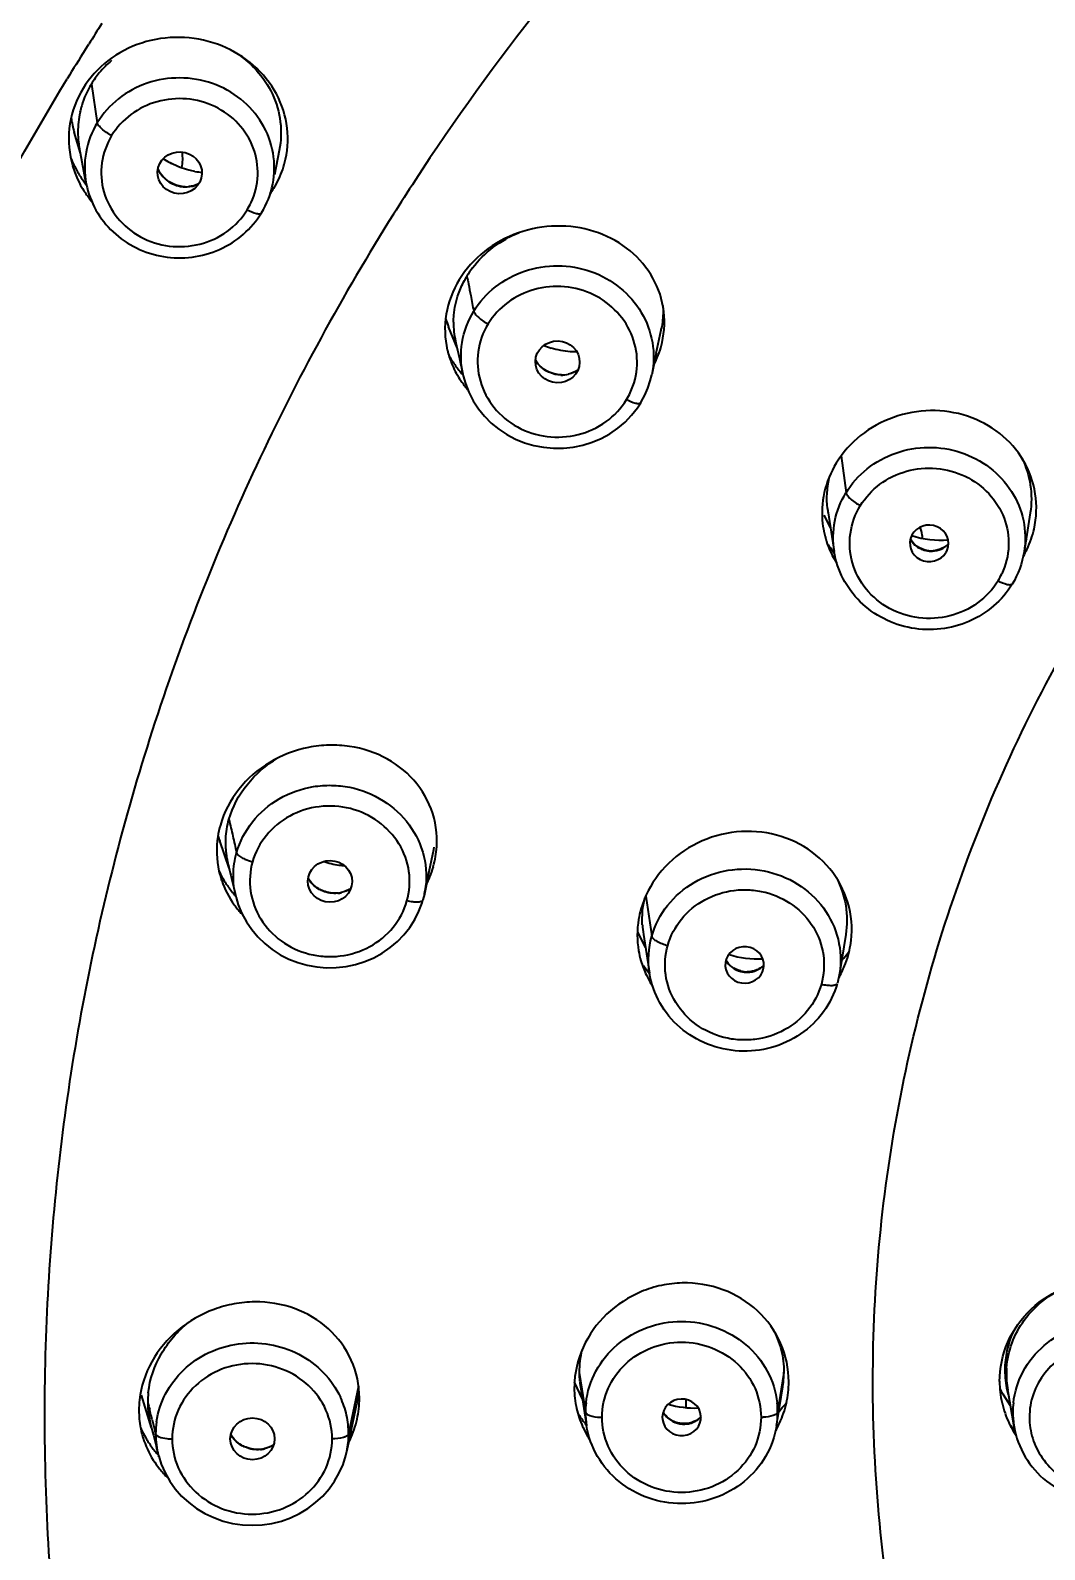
# Model space of a CAD drawing. Header units: millimetres. Extents: x 15137 to 17513, y -10160 to -6800.
# Drawn here: x 16487.95 to 16506.32, y -8266.23 to -8238.73 of the extents above; entities that cross this region are included whole.
import ezdxf

# ---------------------------------------------------------------- set-up
doc = ezdxf.new("R2010")
doc.units = ezdxf.units.MM
doc.styles.add('ARIAL', font='arial.ttf')
doc.dimstyles.get("Standard").update_dxf_attribs({"dimtxt": 15, "dimasz": 15, "dimexe": 0.18, "dimexo": 0.0625, "dimgap": 4, "dimtad": 0, "dimdec": 1, "dimdsep": 46, "dimtxsty": 'ARIAL', "dimcen": 0, "dimclrd": 5, "dimclre": 5, "dimclrt": 5, "dimadec": 0, "dimazin": 0, "dimtfac": 1, "dimtdec": 1, "dimtofl": 0, "dimtmove": 0, "dimatfit": 3, "dimfxl": 1, "dimtolj": 1, "dimtzin": 0, "dimarcsym": 0})

# ---------------------------------------------------------------- blocks, each defined once
blk = doc.blocks.new('*D72')
at = {"color": 5, "lineweight": -2, "transparency": 16777216}
for p, q in [((16473.239, -8277.12), (16473.239, -8173.164)), ((16488.239, -8173.344), (16504.502, -8173.344)), ((16578.175, -8173.344), (16561.912, -8173.344)), ((16593.175, -8277.612), (16593.175, -8173.164))]:
    blk.add_line(p, q, dxfattribs=at)
at = {"color": 5, "transparency": 16777216}
for points in [[(16488.239, -8170.844), (16488.239, -8175.844), (16473.239, -8173.344)], [(16578.175, -8170.844), (16578.175, -8175.844), (16593.175, -8173.344)]]:
    blk.add_solid(points, dxfattribs=at)
at = {"layer": 'Defpoints', "color": 0, "transparency": 16777216}
for p in [(16593.175, -8173.344), (16473.239, -8277.182), (16593.175, -8277.675)]:
    blk.add_point(p, dxfattribs=at)
at = {"color": 5, "transparency": 16777216, "insert": (16533.207, -8173.344), "char_height": 15, "attachment_point": 5, "style": 'ARIAL'}
blk.add_mtext('\\A1;%%C120', dxfattribs=at)

msp = doc.modelspace()

# ---------------------------------------------------------------- linework, layer by layer
at = {"linetype": 'Continuous'}
for p, q in [((16488.944, -8239.084), (16489.009, -8238.981)), ((16488.946, -8239.086), (16489.009, -8238.981)), ((16489.056, -8239.703), (16489.164, -8240.403)), ((16488.857, -8240.951), (16488.746, -8240.575)), ((16488.846, -8240.893), (16488.842, -8240.875)), ((16488.857, -8240.951), (16488.846, -8240.893)), ((16488.963, -8241.507), (16488.857, -8240.951)), ((16492.458, -8240.903), (16492.37, -8241.346)), ((16488.963, -8241.507), (16488.964, -8241.513)), ((16492.339, -8241.515), (16492.339, -8241.515)), ((16495.678, -8244.475), (16495.525, -8244.099)), ((16499.285, -8244.572), (16499.372, -8244.149)), ((16499.372, -8244.149), (16499.376, -8244.133)), ((16495.651, -8244.358), (16495.67, -8244.44)), ((16499.285, -8244.572), (16499.204, -8244.964)), ((16502.634, -8246.432), (16502.72, -8247.1)), ((16502.437, -8247.731), (16502.322, -8247.508)), ((16502.395, -8247.463), (16502.507, -8248.166)), ((16506.057, -8247.467), (16505.945, -8248.169)), ((16502.507, -8248.169), (16502.506, -8248.166)), ((16504.531, -8248.182), (16504.551, -8248.142)), ((16505.98, -8247.951), (16505.997, -8247.932)), ((16491.55, -8253.896), (16491.381, -8253.404)), ((16495.155, -8254.038), (16495.255, -8253.561)), ((16495.255, -8253.561), (16495.265, -8253.517)), ((16491.534, -8253.838), (16491.545, -8253.88)), ((16495.155, -8254.038), (16495.085, -8254.368)), ((16495.145, -8254.082), (16495.168, -8254.062)), ((16495.045, -8254.521), (16495.059, -8254.473)), ((16495.085, -8254.368), (16495.06, -8254.471)), ((16499.096, -8254.4), (16499.203, -8255.128)), ((16499.089, -8255.335), (16498.959, -8255.061)), ((16499.051, -8255.095), (16499.163, -8255.798)), ((16502.715, -8255.099), (16502.602, -8255.805)), ((16502.639, -8255.57), (16502.681, -8255.522)), ((16499.163, -8255.8), (16499.163, -8255.798)), ((16501.208, -8255.773), (16501.223, -8255.733)), ((16502.602, -8255.805), (16502.563, -8255.98)), ((16497.889, -8263.022), (16498.003, -8263.743)), ((16501.596, -8263.022), (16501.482, -8263.743)), ((16493.893, -8263.27), (16493.714, -8264.135)), ((16497.946, -8263.505), (16497.806, -8263.197)), ((16497.91, -8263.283), (16498.023, -8263.988)), ((16501.48, -8263.881), (16501.575, -8263.283)), ((16490.144, -8264.026), (16489.963, -8263.435)), ((16499.824, -8263.661), (16499.824, -8263.514)), ((16505.698, -8263.629), (16505.574, -8263.432)), ((16505.764, -8264.006), (16505.648, -8263.341)), ((16493.766, -8264.051), (16493.862, -8263.59)), ((16499.394, -8263.836), (16499.397, -8263.878)), ((16501.502, -8263.739), (16501.572, -8263.654)), ((16490.169, -8264.118), (16490.18, -8264.159)), ((16493.715, -8264.292), (16493.766, -8264.051)), ((16493.748, -8264.133), (16493.808, -8264.075)), ((16498.023, -8263.988), (16498.022, -8263.985)), ((16501.463, -8263.984), (16501.462, -8263.988)), ((16490.18, -8264.159), (16490.191, -8264.207)), ((16493.681, -8264.454), (16493.715, -8264.292)), ((16490.275, -8264.543), (16490.272, -8264.532))]:
    msp.add_line(p, q, dxfattribs=at)
for points in [[(16495.67, -8244.44), (16495.688, -8244.517), (16495.705, -8244.594), (16495.722, -8244.673)], [(16495.722, -8244.673), (16495.74, -8244.762), (16495.762, -8244.862), (16495.789, -8244.984)], [(16495.789, -8244.984), (16495.828, -8245.123), (16495.89, -8245.283), (16495.969, -8245.436), (16496.063, -8245.581), (16496.172, -8245.716), (16496.295, -8245.839), (16496.431, -8245.95), (16496.578, -8246.047), (16496.734, -8246.129), (16496.898, -8246.195), (16497.069, -8246.245), (16497.244, -8246.278), (16497.422, -8246.294), (16497.602, -8246.293), (16497.78, -8246.274), (16497.955, -8246.238), (16498.124, -8246.185), (16498.287, -8246.116), (16498.441, -8246.032), (16498.586, -8245.933), (16498.719, -8245.821), (16498.838, -8245.697), (16498.943, -8245.563), (16499.002, -8245.473)], [(16499.002, -8245.473), (16499.014, -8245.453), (16499.079, -8245.332), (16499.133, -8245.206), (16499.176, -8245.076), (16499.204, -8244.964)], [(16491.545, -8253.88), (16491.559, -8253.931), (16491.57, -8253.979), (16491.582, -8254.025), (16491.594, -8254.078)], [(16491.594, -8254.078), (16491.623, -8254.206), (16491.64, -8254.279), (16491.658, -8254.357), (16491.675, -8254.424)], [(16491.675, -8254.424), (16491.717, -8254.562), (16491.782, -8254.717), (16491.862, -8254.867), (16491.959, -8255.008), (16492.07, -8255.139), (16492.194, -8255.26), (16492.33, -8255.367), (16492.477, -8255.462), (16492.633, -8255.541), (16492.796, -8255.605), (16492.965, -8255.653), (16493.139, -8255.684), (16493.315, -8255.698), (16493.491, -8255.696), (16493.667, -8255.676), (16493.84, -8255.639), (16494.008, -8255.586), (16494.169, -8255.517), (16494.322, -8255.433), (16494.465, -8255.335), (16494.597, -8255.224), (16494.716, -8255.102), (16494.821, -8254.969), (16494.912, -8254.826), (16494.986, -8254.677), (16495.045, -8254.521)], [(16490.134, -8263.991), (16490.145, -8264.029), (16490.158, -8264.076), (16490.169, -8264.118)], [(16490.191, -8264.207), (16490.221, -8264.33), (16490.238, -8264.401), (16490.258, -8264.479), (16490.272, -8264.532)], [(16490.275, -8264.542), (16490.321, -8264.687), (16490.39, -8264.842), (16490.474, -8264.991), (16490.575, -8265.131), (16490.69, -8265.261), (16490.819, -8265.379), (16490.96, -8265.485), (16491.112, -8265.576), (16491.273, -8265.652), (16491.44, -8265.713), (16491.614, -8265.756), (16491.79, -8265.782), (16491.969, -8265.791), (16492.147, -8265.782), (16492.324, -8265.756), (16492.497, -8265.713), (16492.664, -8265.653), (16492.824, -8265.577), (16492.976, -8265.486), (16493.116, -8265.38), (16493.245, -8265.262), (16493.36, -8265.132), (16493.46, -8264.993), (16493.544, -8264.844), (16493.613, -8264.689), (16493.664, -8264.527), (16493.682, -8264.451)]]:
    msp.add_lwpolyline(points, dxfattribs=at)
for centre, radius, start, end in [((16529.719, -8264.709), 48.158, 147.1828, 147.7079), ((16529.685, -8264.687), 48.118, 147.8535, 148.5901), ((16490.558, -8240.63), 1.767, 130.105, 140.2626), ((16490.521, -8240.598), 1.717, 140.2901, 148.5724), ((16490.486, -8240.576), 1.676, 148.5832, 163.302), ((16490.456, -8240.565), 1.644, 163.3664, 167.6319), ((16490.637, -8240.02), 1.971, 188.5897, 196.3375), ((16490.452, -8240.563), 1.639, 167.6737, 180.3085), ((16490.451, -8240.563), 1.638, 180.2984, 186.6447), ((16490.448, -8240.563), 1.636, 186.6591, 190.979), ((16490.528, -8240.302), 1.987, 201.5165, 206.0602), ((16490.408, -8240.691), 1.761, 193.4614, 196.3536), ((16490.436, -8240.68), 1.792, 196.4295, 212.6053), ((16490.556, -8240.288), 2.018, 206.0646, 211.9459), ((16491.15, -8239.892), 1.407, 235.8006, 236.8217), ((16491.157, -8239.881), 1.419, 236.8294, 242.7913), ((16491.191, -8239.786), 1.521, 260.1855, 264.9737), ((16490.85, -8240.671), 1.767, 334.7702, 340.9611), ((16490.895, -8240.686), 1.72, 340.9565, 347.2718), ((16490.576, -8240.276), 2.041, 211.9469, 218.0064), ((16490.762, -8241.012), 0.55, 224.9255, 232.7665), ((16490.771, -8241.01), 0.551, 268.4944, 275.115), ((16490.958, -8239.824), 2.245, 307.4904, 309.1072), ((16490.835, -8240.664), 1.784, 328.593, 334.7749), ((16530.23, -8264.505), 42.173, 146.8592, 147.8463), ((16490.479, -8240.652), 1.842, 212.6218, 218.8807), ((16490.491, -8240.642), 1.859, 218.8735, 219.7986), ((16490.651, -8241.246), 1.43, 329.2293, 335.104), ((16490.812, -8240.65), 1.81, 325.0279, 328.5812), ((16497.38, -8244.112), 1.787, 142.7346, 148.5568), ((16497.212, -8243.412), 1.822, 197.0353, 202.1825), ((16497.1, -8244.023), 1.487, 179.6279, 193.014), ((16497.105, -8244.141), 1.647, 193.1997, 202.1735), ((16497.826, -8243.058), 1.491, 247.3136, 252.7333), ((16497.123, -8243.745), 1.813, 208.4939, 214.8254), ((16497.123, -8244.132), 1.668, 202.2153, 212.9701), ((16497.15, -8243.726), 1.846, 214.8285, 221.1341), ((16497.554, -8244.434), 0.53, 210.2673, 225.5006), ((16497.632, -8243.969), 1.807, 333.0307, 334.663), ((16497.658, -8242.864), 2.443, 310.876, 311.9521), ((16497.168, -8244.103), 1.721, 212.9699, 219.4439), ((16497.164, -8243.714), 1.865, 221.1287, 222.2864), ((16497.571, -8244.417), 0.553, 268.7621, 283.1579), ((16497.575, -8244.411), 0.556, 269.1197, 282.3927), ((16497.187, -8244.088), 1.746, 219.4334, 220.8728), ((16497.611, -8244.721), 1.33, 328.5953, 334.6361), ((16504.059, -8247.198), 1.684, 186.3597, 189.1255), ((16503.94, -8247.468), 1.655, 186.6149, 193.1561), ((16503.961, -8247.462), 1.677, 193.1814, 206.1134), ((16503.007, -8248.038), 1.105, 12.6111, 16.5433), ((16503.012, -8248.037), 1.1, 5.7234, 12.6125), ((16504.418, -8247.371), 1.75, 340.9487, 347.2393), ((16504.136, -8246.826), 2.124, 214.0956, 217.7799), ((16504.146, -8246.818), 2.138, 217.7783, 219.9933), ((16504.264, -8247.714), 0.445, 241.8091, 257.1821), ((16504.264, -8247.71), 0.449, 257.2869, 272.578), ((16504.266, -8247.69), 0.462, 259.8058, 274.0661), ((16504.287, -8247.744), 0.403, 303.9877, 316.1089), ((16504.369, -8247.353), 1.802, 330.103, 334.7768), ((16504.379, -8247.358), 1.791, 334.7722, 340.9529), ((16503.964, -8247.461), 1.68, 206.1266, 207.3857), ((16503.986, -8247.449), 1.705, 207.396, 212.5427), ((16504.258, -8247.967), 1.416, 329.0604, 334.996), ((16493.123, -8252.807), 1.842, 195.5839, 198.9323), ((16493.046, -8253.453), 1.561, 176.7195, 186.3065), ((16493.012, -8253.456), 1.526, 186.342, 189.5956), ((16492.992, -8253.459), 1.506, 189.5934, 194.5614), ((16493.532, -8253.385), 1.784, 337.9694, 344.1483), ((16493.578, -8253.399), 1.735, 344.1796, 350.4604), ((16492.978, -8253.586), 1.652, 192.7785, 196.2848), ((16493.015, -8253.175), 1.82, 205.2482, 212.3945), ((16492.977, -8253.586), 1.651, 196.2853, 198.9287), ((16493.027, -8253.167), 1.834, 212.3954, 218.633), ((16493.466, -8253.359), 1.855, 333.4165, 337.9834), ((16493.04, -8253.156), 1.852, 218.6387, 222.0885), ((16493.462, -8253.807), 0.546, 275.7617, 283.0258), ((16493.467, -8253.798), 0.551, 275.5707, 282.4509), ((16493.557, -8254.046), 1.562, 348.1268, 350.4731), ((16493.039, -8253.549), 1.723, 215.8775, 222.3211), ((16493.049, -8253.54), 1.736, 222.3187, 223.5312), ((16500.683, -8254.831), 1.653, 183.1605, 189.1517), ((16501.079, -8255.005), 1.745, 344.1851, 350.5098), ((16500.619, -8255.108), 1.678, 189.6584, 196.1767), ((16500.621, -8255.107), 1.68, 196.1898, 205.5558), ((16501.056, -8254.998), 1.769, 337.8901, 344.1564), ((16500.796, -8254.449), 2.122, 214.6998, 219.6636), ((16500.64, -8255.098), 1.701, 205.5643, 209.1729), ((16500.928, -8255.311), 0.461, 254.8527, 269.9884), ((16500.926, -8255.33), 0.45, 256.1066, 271.3429), ((16501.005, -8254.977), 1.824, 330.0374, 337.8879), ((16500.658, -8255.088), 1.721, 209.1743, 213.315), ((16507.277, -8262.986), 1.681, 155.4068, 179.927), ((16499.563, -8263.027), 1.674, 165.9415, 179.8116), ((16499.576, -8263.017), 1.687, 180.1537, 185.6794), ((16499.935, -8263.018), 1.662, 353.5893, 359.867), ((16507.272, -8262.982), 1.675, 180.0536, 192.7858), ((16507.26, -8263.061), 1.636, 175.924, 179.9959), ((16492.216, -8263.243), 1.683, 350.6113, 358.3557), ((16499.502, -8263.302), 1.702, 179.1415, 179.9996), ((16499.574, -8263.018), 1.685, 185.6814, 186.3648), ((16499.573, -8263.018), 1.684, 186.3648, 189.041), ((16499.919, -8263.016), 1.678, 350.8906, 353.5953), ((16499.928, -8263.193), 1.755, 347.3617, 359.9385), ((16507.262, -8263.183), 1.761, 180.0519, 192.9353), ((16507.25, -8263.06), 1.626, 180.0065, 184.1316), ((16507.276, -8263.058), 1.652, 184.1344, 189.8383), ((16491.644, -8263.712), 1.728, 173.6291, 179.9743), ((16491.704, -8263.57), 1.627, 173.6724, 179.9672), ((16491.694, -8263.568), 1.617, 180.0555, 183.2181), ((16492.14, -8264.141), 1.575, 12.621, 25.1888), ((16492.183, -8263.238), 1.716, 348.1627, 350.6241), ((16499.51, -8263.302), 1.71, 180.0086, 186.3598), ((16499.518, -8263.302), 1.717, 186.3568, 192.6879), ((16507.299, -8262.344), 2.039, 208.5042, 209.9427), ((16507.305, -8262.341), 2.046, 209.9432, 212.207), ((16507.283, -8262.98), 1.686, 192.7714, 196.5449), ((16491.619, -8263.71), 1.702, 180.0174, 190.7201), ((16491.679, -8263.569), 1.602, 183.2176, 186.3926), ((16491.648, -8263.572), 1.57, 186.3856, 195.4502), ((16484.432, -8265.174), 5.869, 13.9697, 14.6032), ((16480.481, -8266.149), 9.938, 13.175, 13.9236), ((16492.153, -8264.137), 1.561, 0.0594, 12.5952), ((16499.5, -8263.305), 1.699, 192.6992, 204.294), ((16499.643, -8262.637), 2.105, 212.3661, 217.7298), ((16499.554, -8263.745), 1.551, 173.6578, 179.9393), ((16499.561, -8263.741), 1.558, 180.0737, 188.9899), ((16498.303, -8262.927), 0.908, 267.5226, 270.0004), ((16501.182, -8262.927), 0.909, 269.9944, 272.486), ((16499.924, -8263.741), 1.558, 351.0223, 359.9264), ((16499.931, -8263.745), 1.551, 0.0606, 6.3092), ((16499.889, -8263.182), 1.797, 334.9298, 341.1245), ((16499.907, -8263.189), 1.777, 341.1447, 347.3845), ((16507.272, -8263.181), 1.771, 192.9191, 199.1954), ((16507.284, -8263.177), 1.784, 199.2162, 205.5446), ((16507.27, -8263.744), 1.529, 173.5857, 179.9849), ((16507.28, -8263.743), 1.539, 180.0331, 189.848), ((16491.611, -8263.711), 1.694, 190.7255, 192.8052), ((16491.639, -8263.284), 1.847, 203.9394, 210.03), ((16491.598, -8263.714), 1.681, 192.8022, 197.0413), ((16494.249, -8263.041), 4.175, 194.3225, 195.2236), ((16491.771, -8264.138), 1.551, 171.846, 179.9942), ((16492.06, -8263.467), 1.851, 335.2837, 347.4117), ((16499.505, -8263.302), 1.705, 204.3171, 205.5991), ((16499.518, -8263.296), 1.719, 205.6077, 212.0414), ((16499.655, -8262.628), 2.12, 217.7297, 219.4715), ((16499.854, -8263.166), 1.835, 330.2719, 334.9343), ((16507.316, -8263.161), 1.82, 205.5471, 212.2133), ((16507.344, -8262.63), 2.127, 218.282, 222.4841), ((16491.599, -8263.712), 1.682, 197.1132, 212.2681), ((16491.639, -8263.284), 1.846, 210.0314, 216.168), ((16491.653, -8263.273), 1.864, 216.1855, 222.0695), ((16491.775, -8264.135), 1.555, 180.0752, 194.7837), ((16490.52, -8263.356), 0.871, 263.4482, 269.947), ((16492.156, -8264.134), 1.558, 348.2483, 359.95), ((16492.001, -8263.441), 1.915, 333.61, 335.3138), ((16499.526, -8263.291), 1.729, 212.0379, 213.4849), ((16507.329, -8263.153), 1.835, 212.207, 213.4752), ((16491.617, -8263.7), 1.704, 212.274, 218.7237), ((16492.06, -8263.869), 0.553, 275.8352, 283.0011), ((16492.067, -8263.864), 0.553, 276.3176, 283.3415), ((16491.645, -8263.677), 1.74, 218.7493, 226.1701)]:
    msp.add_arc(centre, radius, start, end, dxfattribs=at)
for centre, major_axis, ratio in [((16490.657, -8241.31), (0.402, -0.021), 0.941814), ((16497.496, -8244.732), (0.401, -0.01), 0.943824), ((16493.377, -8254.136), (0.401, -0.006), 0.942686), ((16491.972, -8264.226), (0.401, 0), 0.942276)]:
    msp.add_ellipse(centre, major_axis=major_axis, ratio=ratio, dxfattribs=at)
for centre, major_axis, ratio, start_param, end_param in [((16504.227, -8248.016), (0.35, -0.003), 0.945059, -0.383883, 5.766947), ((16504.43, -8246.466), (1.58, -0.012), 0.945048, 4.385281, 4.80855), ((16500.884, -8255.647), (0.35, -0.001), 0.944731, -0.257576, 5.896357), ((16501.11, -8254.044), (1.581, -0.007), 0.944713, 4.387647, 4.781409), ((16500.97, -8254.204), (2.207, -0.01), 0.944713, -0.679775, -0.606561), ((16499.744, -8263.836), (0.35, 0), 0.944612, -3.013519, 3.141593), ((16499.833, -8262.371), (2.207, 0), 0.944591, -0.663069, -0.606633), ((16499.978, -8262.175), (1.581, 0), 0.944591, 4.406142, 4.753887)]:
    msp.add_ellipse(centre, major_axis=major_axis, ratio=ratio, start_param=start_param, end_param=end_param, dxfattribs=at)
for points, knots in [([(16470.777, -8261.974), (16470.564, -8257.996), (16470.997, -8249.952), (16474.202, -8238.288), (16478.885, -8229.292), (16483.703, -8222.757), (16489.224, -8216.684), (16497.308, -8210.143), (16506.567, -8205.306), (16514.472, -8202.545), (16522.655, -8200.546), (16528.993, -8199.939), (16533.207, -8199.939)], [0, 0, 0, 0, 0.121522, 0.243492, 0.366411, 0.428424, 0.490784, 0.616404, 0.743348, 0.807307, 0.871469, 1, 1, 1, 1]), ([(16470.991, -8261.672), (16471.131, -8257.909), (16471.921, -8252.257), (16474.088, -8245.011), (16476.987, -8237.969), (16481.943, -8229.707), (16488.441, -8222.535), (16494.421, -8217.583), (16500.907, -8213.172), (16509.804, -8208.805), (16521.3, -8205.597), (16533.231, -8204.516), (16545.161, -8205.605), (16556.655, -8208.822), (16565.548, -8213.196), (16572.03, -8217.612), (16578.007, -8222.568), (16584.499, -8229.745), (16589.448, -8238.01), (16592.341, -8245.055), (16594.502, -8252.302), (16595.287, -8257.955), (16595.424, -8261.718)], [0, 0, 0, 0, 0.060743, 0.091251, 0.121862, 0.183409, 0.24559, 0.276968, 0.308508, 0.371957, 0.43586, 0.500007, 0.564153, 0.628055, 0.691501, 0.72304, 0.754416, 0.816594, 0.87814, 0.90875, 0.939257, 1, 1, 1, 1]), ([(16564.381, -8314.305), (16567.838, -8312.393), (16574.372, -8307.927), (16582.642, -8299.515), (16589.031, -8289.732), (16593.285, -8278.952), (16595.236, -8267.588), (16594.805, -8256.082), (16592.012, -8244.879), (16586.965, -8234.412), (16579.866, -8225.082), (16570.989, -8217.243), (16560.678, -8211.19), (16549.326, -8207.149), (16537.365, -8205.269), (16525.245, -8205.622), (16513.431, -8208.191), (16506.013, -8211.338), (16502.506, -8213.238)], [0, 0, 0, 0, 0.063059, 0.125441, 0.187164, 0.248341, 0.309174, 0.36992, 0.430848, 0.492201, 0.554154, 0.616784, 0.680067, 0.743881, 0.808029, 0.872266, 0.936332, 1, 1, 1, 1]), ([(16473.56, -8257.835), (16473.951, -8254.395), (16475.41, -8247.553), (16479.526, -8237.874), (16485.436, -8229.067), (16492.936, -8221.431), (16501.775, -8215.216), (16511.656, -8210.626), (16522.248, -8207.81), (16529.555, -8207.178), (16533.207, -8207.178)], [0, 0, 0, 0, 0.121505, 0.243723, 0.366989, 0.491492, 0.617254, 0.744133, 0.87184, 1, 1, 1, 1]), ([(16473.899, -8257.418), (16474.31, -8254.013), (16475.796, -8247.245), (16479.926, -8237.68), (16485.819, -8228.982), (16493.277, -8221.444), (16502.051, -8215.31), (16511.851, -8210.781), (16522.348, -8208.004), (16529.588, -8207.381), (16533.207, -8207.381)], [0, 0, 0, 0, 0.121478, 0.243672, 0.366932, 0.491438, 0.617211, 0.744105, 0.871826, 1, 1, 1, 1]), ([(16533.207, -8207.81), (16529.615, -8207.81), (16522.43, -8208.429), (16512.01, -8211.184), (16502.282, -8215.677), (16493.571, -8221.764), (16486.164, -8229.244), (16481.271, -8236.458), (16478.243, -8242.652), (16475.831, -8249.055), (16474.719, -8254.092), (16474.309, -8257.473)], [0, 0, 0, 0, 0.128122, 0.255798, 0.382654, 0.508402, 0.632897, 0.75616, 0.817448, 0.87851, 1, 1, 1, 1]), ([(16531.116, -8208.23), (16527.636, -8208.347), (16520.697, -8209.163), (16510.68, -8212.105), (16501.362, -8216.673), (16493.039, -8222.725), (16485.971, -8230.076), (16480.383, -8238.496), (16476.455, -8247.72), (16475.022, -8254.233), (16474.618, -8257.51)], [0, 0, 0, 0, 0.128179, 0.255844, 0.38266, 0.508371, 0.632857, 0.756146, 0.878422, 1, 1, 1, 1]), ([(16502.093, -8213.463), (16497.504, -8215.994), (16488.982, -8222.199), (16479.11, -8234.384), (16472.88, -8248.597), (16470.746, -8263.867), (16472.861, -8279.139), (16479.075, -8293.36), (16488.931, -8305.555), (16497.446, -8311.769), (16502.033, -8314.305)], [0, 0, 0, 0, 0.127405, 0.252982, 0.376963, 0.500012, 0.623059, 0.747033, 0.872602, 1, 1, 1, 1]), ([(16474.304, -8257.472), (16474.625, -8254.493), (16475.78, -8248.563), (16478.987, -8240.068), (16483.587, -8232.169), (16487.489, -8227.454), (16489.621, -8225.262)], [0, 0, 0, 0, 0.24773, 0.496626, 0.747256, 1, 1, 1, 1]), ([(16501.646, -8233.472), (16501.005, -8234.069), (16498.526, -8236.517), (16496.342, -8239.266), (16494.917, -8241.449)], [0, 0, 0, 0, 0.25148, 1, 1, 1, 1]), ([(16492.572, -8241.065), (16492.619, -8240.855), (16492.632, -8240.411), (16492.398, -8239.787), (16491.95, -8239.28), (16491.346, -8238.946), (16490.656, -8238.82), (16489.958, -8238.922), (16489.336, -8239.244), (16489.023, -8239.59), (16488.906, -8239.782)], [0, 0, 0, 0, 0.120085, 0.240189, 0.36282, 0.488914, 0.617589, 0.746856, 0.874677, 1, 1, 1, 1]), ([(16491.626, -8239.11), (16491.779, -8239.201), (16492.059, -8239.427), (16492.357, -8239.873), (16492.505, -8240.382), (16492.492, -8240.734), (16492.459, -8240.903)], [0, 0, 0, 0, 0.254929, 0.506028, 0.753796, 1, 1, 1, 1]), ([(16484.094, -8249.333), (16484.376, -8248.486), (16485.605, -8245.124), (16487.218, -8241.903), (16488.618, -8239.61)], [0, 0, 0, 0, 0.249351, 1, 1, 1, 1]), ([(16492.339, -8241.515), (16492.376, -8241.33), (16492.38, -8240.941), (16492.173, -8240.395), (16491.782, -8239.95), (16491.256, -8239.661), (16490.658, -8239.559), (16490.06, -8239.656), (16489.531, -8239.94), (16489.265, -8240.238), (16489.164, -8240.403)], [0, 0, 0, 0, 0.121152, 0.24312, 0.367166, 0.493564, 0.621492, 0.749446, 0.875885, 1, 1, 1, 1]), ([(16488.906, -8239.782), (16488.787, -8239.977), (16488.623, -8240.414), (16488.642, -8240.881), (16488.695, -8241.101)], [0, 0, 0, 0, 0.502193, 1, 1, 1, 1]), ([(16491.948, -8241.848), (16492.019, -8241.694), (16492.104, -8241.356), (16492.017, -8240.842), (16491.737, -8240.395), (16491.304, -8240.081), (16490.781, -8239.94), (16490.241, -8239.991), (16489.756, -8240.224), (16489.515, -8240.489), (16489.423, -8240.636)], [0, 0, 0, 0, 0.121791, 0.243369, 0.366599, 0.492404, 0.620268, 0.748579, 0.875537, 1, 1, 1, 1]), ([(16489.164, -8240.403), (16489.064, -8240.566), (16488.924, -8240.93), (16488.927, -8241.321), (16488.963, -8241.507)], [0, 0, 0, 0, 0.501734, 1, 1, 1, 1]), ([(16489.423, -8240.636), (16489.36, -8240.601), (16489.275, -8240.545), (16489.193, -8240.461), (16489.166, -8240.421), (16489.164, -8240.403)], [0, 0, 0, 0, 0.610732, 0.846465, 1, 1, 1, 1]), ([(16489.423, -8240.636), (16489.333, -8240.786), (16489.208, -8241.125), (16489.248, -8241.665), (16489.502, -8242.148), (16489.929, -8242.499), (16490.463, -8242.669), (16491.025, -8242.634), (16491.533, -8242.402), (16491.785, -8242.129), (16491.88, -8241.977)], [0, 0, 0, 0, 0.122229, 0.243744, 0.366605, 0.492075, 0.619832, 0.748261, 0.875412, 1, 1, 1, 1]), ([(16490.932, -8241.285), (16490.895, -8241.278), (16490.749, -8241.247), (16490.607, -8241.194), (16490.508, -8241.143)], [0, 0, 0, 0, 0.251949, 1, 1, 1, 1]), ([(16488.964, -8241.513), (16488.997, -8241.677), (16489.116, -8241.998), (16489.434, -8242.4), (16489.861, -8242.693), (16490.359, -8242.85), (16490.882, -8242.859), (16491.386, -8242.719), (16491.824, -8242.443), (16492.048, -8242.179), (16492.136, -8242.036)], [0, 0, 0, 0, 0.122587, 0.246319, 0.371447, 0.497714, 0.624452, 0.750814, 0.876107, 1, 1, 1, 1]), ([(16490.756, -8241.561), (16490.682, -8241.559), (16490.533, -8241.525), (16490.408, -8241.436), (16490.358, -8241.382)], [0, 0, 0, 0, 0.501168, 1, 1, 1, 1]), ([(16490.706, -8241.56), (16490.731, -8241.563), (16490.831, -8241.567), (16490.931, -8241.544), (16490.998, -8241.512)], [0, 0, 0, 0, 0.253127, 1, 1, 1, 1]), ([(16494.525, -8242.061), (16493.606, -8243.523), (16491.95, -8246.556), (16490.685, -8249.772), (16490.158, -8251.407)], [0, 0, 0, 0, 0.501292, 1, 1, 1, 1]), ([(16491.88, -8241.977), (16491.933, -8242.006), (16492.007, -8242.039), (16492.096, -8242.056), (16492.13, -8242.045), (16492.136, -8242.036)], [0, 0, 0, 0, 0.661309, 0.874409, 1, 1, 1, 1]), ([(16499.39, -8244.384), (16499.438, -8244.175), (16499.453, -8243.736), (16499.217, -8243.123), (16498.766, -8242.638), (16498.16, -8242.333), (16497.472, -8242.236), (16496.775, -8242.361), (16496.153, -8242.698), (16495.835, -8243.05), (16495.716, -8243.245)], [0, 0, 0, 0, 0.120013, 0.238494, 0.358627, 0.482563, 0.610643, 0.741401, 0.872109, 1, 1, 1, 1]), ([(16495.958, -8243.03), (16496.064, -8242.89), (16496.322, -8242.637), (16496.634, -8242.46), (16496.8, -8242.391)], [0, 0, 0, 0, 0.494761, 1, 1, 1, 1]), ([(16495.703, -8243.502), (16495.732, -8243.418), (16495.781, -8243.309), (16495.84, -8243.205), (16495.855, -8243.179)], [0, 0, 0, 0, 0.747478, 1, 1, 1, 1]), ([(16495.98, -8243.815), (16496.082, -8243.647), (16496.354, -8243.344), (16496.892, -8243.056), (16497.502, -8242.958), (16498.111, -8243.063), (16498.646, -8243.36), (16499.042, -8243.816), (16499.25, -8244.375), (16499.244, -8244.771), (16499.205, -8244.96)], [0, 0, 0, 0, 0.123913, 0.250264, 0.378205, 0.506101, 0.632398, 0.756624, 0.878764, 1, 1, 1, 1]), ([(16495.716, -8243.245), (16495.6, -8243.435), (16495.438, -8243.855), (16495.452, -8244.307), (16495.501, -8244.517)], [0, 0, 0, 0, 0.507516, 1, 1, 1, 1]), ([(16498.813, -8245.291), (16498.886, -8245.135), (16498.973, -8244.79), (16498.885, -8244.265), (16498.6, -8243.809), (16498.16, -8243.486), (16497.627, -8243.34), (16497.075, -8243.389), (16496.58, -8243.626), (16496.33, -8243.895), (16496.238, -8244.046)], [0, 0, 0, 0, 0.121773, 0.24328, 0.366531, 0.492316, 0.620159, 0.748508, 0.875491, 1, 1, 1, 1]), ([(16495.613, -8244.014), (16495.613, -8243.971), (16495.621, -8243.798), (16495.659, -8243.626), (16495.703, -8243.502)], [0, 0, 0, 0, 0.245938, 1, 1, 1, 1]), ([(16499.403, -8243.712), (16499.406, -8243.747), (16499.412, -8243.888), (16499.397, -8244.029), (16499.376, -8244.133)], [0, 0, 0, 0, 0.247804, 1, 1, 1, 1]), ([(16495.787, -8244.975), (16495.743, -8244.781), (16495.73, -8244.37), (16495.875, -8243.986), (16495.98, -8243.815)], [0, 0, 0, 0, 0.497824, 1, 1, 1, 1]), ([(16495.98, -8243.815), (16495.983, -8243.833), (16496.01, -8243.873), (16496.092, -8243.956), (16496.176, -8244.012), (16496.238, -8244.046)], [0, 0, 0, 0, 0.153987, 0.395336, 1, 1, 1, 1]), ([(16496.238, -8244.046), (16496.145, -8244.198), (16496.021, -8244.544), (16496.064, -8245.093), (16496.323, -8245.584), (16496.758, -8245.943), (16497.303, -8246.117), (16497.875, -8246.082), (16498.392, -8245.846), (16498.651, -8245.57), (16498.746, -8245.415)], [0, 0, 0, 0, 0.122003, 0.243472, 0.366482, 0.492082, 0.619953, 0.74848, 0.87556, 1, 1, 1, 1]), ([(16497.847, -8244.553), (16497.808, -8244.553), (16497.651, -8244.546), (16497.495, -8244.517), (16497.383, -8244.482)], [0, 0, 0, 0, 0.254001, 1, 1, 1, 1]), ([(16497.559, -8244.969), (16497.489, -8244.968), (16497.35, -8244.939), (16497.232, -8244.86), (16497.183, -8244.812)], [0, 0, 0, 0, 0.501325, 1, 1, 1, 1]), ([(16497.566, -8244.966), (16497.534, -8244.966), (16497.406, -8244.953), (16497.283, -8244.895), (16497.21, -8244.833)], [0, 0, 0, 0, 0.252683, 1, 1, 1, 1]), ([(16499.002, -8245.473), (16498.995, -8245.483), (16498.961, -8245.493), (16498.873, -8245.477), (16498.798, -8245.443), (16498.746, -8245.415)], [0, 0, 0, 0, 0.125156, 0.342399, 1, 1, 1, 1]), ([(16511.738, -8282.998), (16510.475, -8281.774), (16508.176, -8279.104), (16505.54, -8274.554), (16503.819, -8269.623), (16503.071, -8264.478), (16503.323, -8259.289), (16504.566, -8254.23), (16506.755, -8249.472), (16508.791, -8246.614), (16509.932, -8245.288)], [0, 0, 0, 0, 0.126732, 0.252256, 0.37682, 0.500802, 0.624663, 0.748884, 0.87389, 1, 1, 1, 1]), ([(16506.125, -8247.758), (16506.172, -8247.549), (16506.188, -8247.111), (16505.964, -8246.492), (16505.524, -8245.993), (16504.927, -8245.677), (16504.248, -8245.577), (16503.568, -8245.7), (16502.965, -8246.032), (16502.66, -8246.375), (16502.544, -8246.564)], [0, 0, 0, 0, 0.121022, 0.241867, 0.364248, 0.489286, 0.616956, 0.746012, 0.874355, 1, 1, 1, 1]), ([(16502.72, -8247.1), (16502.82, -8246.936), (16503.086, -8246.637), (16503.613, -8246.35), (16504.21, -8246.246), (16504.809, -8246.34), (16505.34, -8246.619), (16505.743, -8247.054), (16505.965, -8247.594), (16505.975, -8247.983), (16505.945, -8248.169)], [0, 0, 0, 0, 0.124048, 0.250407, 0.378288, 0.506199, 0.632666, 0.756832, 0.87889, 1, 1, 1, 1]), ([(16505.904, -8246.471), (16505.979, -8246.624), (16506.083, -8246.954), (16506.083, -8247.3), (16506.057, -8247.467)], [0, 0, 0, 0, 0.502604, 1, 1, 1, 1]), ([(16502.544, -8246.564), (16502.444, -8246.727), (16502.296, -8247.085), (16502.275, -8247.472), (16502.296, -8247.659)], [0, 0, 0, 0, 0.505137, 1, 1, 1, 1]), ([(16502.979, -8247.335), (16503.072, -8247.186), (16503.317, -8246.917), (16503.809, -8246.68), (16504.358, -8246.628), (16504.889, -8246.772), (16505.328, -8247.091), (16505.613, -8247.545), (16505.7, -8248.067), (16505.614, -8248.411), (16505.542, -8248.566)], [0, 0, 0, 0, 0.124452, 0.251399, 0.379717, 0.507587, 0.633398, 0.75663, 0.8782, 1, 1, 1, 1]), ([(16502.506, -8248.166), (16502.478, -8247.985), (16502.485, -8247.608), (16502.623, -8247.258), (16502.719, -8247.1)], [0, 0, 0, 0, 0.498227, 1, 1, 1, 1]), ([(16502.72, -8247.1), (16502.722, -8247.118), (16502.748, -8247.159), (16502.83, -8247.243), (16502.915, -8247.3), (16502.979, -8247.335)], [0, 0, 0, 0, 0.151723, 0.386879, 1, 1, 1, 1]), ([(16505.473, -8248.696), (16505.377, -8248.85), (16505.121, -8249.127), (16504.605, -8249.363), (16504.035, -8249.399), (16503.493, -8249.226), (16503.059, -8248.87), (16502.801, -8248.38), (16502.761, -8247.832), (16502.888, -8247.488), (16502.979, -8247.335)], [0, 0, 0, 0, 0.124573, 0.251708, 0.380143, 0.507909, 0.63339, 0.756262, 0.877775, 1, 1, 1, 1]), ([(16505.729, -8248.755), (16505.638, -8248.902), (16505.408, -8249.172), (16504.956, -8249.454), (16504.437, -8249.592), (16503.9, -8249.575), (16503.392, -8249.404), (16502.96, -8249.094), (16502.645, -8248.671), (16502.534, -8248.338), (16502.507, -8248.169)], [0, 0, 0, 0, 0.123939, 0.249302, 0.375742, 0.502526, 0.628783, 0.753842, 0.87748, 1, 1, 1, 1]), ([(16504.184, -8248.145), (16504.122, -8248.133), (16504.004, -8248.086), (16503.916, -8247.993), (16503.886, -8247.941)], [0, 0, 0, 0, 0.512208, 1, 1, 1, 1]), ([(16503.886, -8247.944), (16503.914, -8247.995), (16503.969, -8248.055), (16504.036, -8248.097), (16504.053, -8248.106)], [0, 0, 0, 0, 0.746385, 1, 1, 1, 1]), ([(16504.284, -8248.159), (16504.339, -8248.156), (16504.448, -8248.131), (16504.54, -8248.065), (16504.577, -8248.026)], [0, 0, 0, 0, 0.5038, 1, 1, 1, 1]), ([(16504.512, -8248.078), (16504.497, -8248.089), (16504.431, -8248.127), (16504.356, -8248.147), (16504.299, -8248.151)], [0, 0, 0, 0, 0.245464, 1, 1, 1, 1]), ([(16505.729, -8248.755), (16505.723, -8248.764), (16505.689, -8248.775), (16505.6, -8248.758), (16505.526, -8248.725), (16505.473, -8248.696)], [0, 0, 0, 0, 0.125368, 0.338376, 1, 1, 1, 1]), ([(16490.158, -8251.407), (16489.65, -8252.986), (16488.825, -8256.206), (16488.192, -8261.145), (16488.171, -8266.121), (16488.96, -8272.713), (16491.477, -8280.74), (16496.759, -8289.411), (16504.008, -8296.685), (16512.829, -8302.17), (16522.734, -8305.58), (16529.718, -8306.35), (16533.207, -8306.35)], [0, 0, 0, 0, 0.061272, 0.122397, 0.183469, 0.244587, 0.367105, 0.490819, 0.6161, 0.742973, 0.87113, 1, 1, 1, 1]), ([(16495.29, -8253.687), (16495.328, -8253.457), (16495.311, -8252.978), (16494.986, -8252.339), (16494.431, -8251.878), (16493.85, -8251.688), (16493.359, -8251.659), (16492.861, -8251.715), (16492.265, -8251.942), (16491.692, -8252.436), (16491.458, -8252.884), (16491.392, -8253.117)], [0, 0, 0, 0, 0.120785, 0.240147, 0.361347, 0.48624, 0.550351, 0.615186, 0.745366, 0.874408, 1, 1, 1, 1]), ([(16491.547, -8253.015), (16491.611, -8252.787), (16491.846, -8252.349), (16492.221, -8252.028), (16492.431, -8251.901)], [0, 0, 0, 0, 0.491048, 1, 1, 1, 1]), ([(16491.685, -8253.618), (16491.742, -8253.416), (16491.943, -8253.029), (16492.442, -8252.603), (16492.966, -8252.418), (16493.405, -8252.387), (16493.842, -8252.434), (16494.358, -8252.638), (16494.84, -8253.084), (16495.117, -8253.669), (16495.132, -8254.1), (16495.097, -8254.304)], [0, 0, 0, 0, 0.122458, 0.247547, 0.374964, 0.439373, 0.503776, 0.630949, 0.756094, 0.878611, 1, 1, 1, 1]), ([(16494.771, -8254.489), (16494.819, -8254.318), (16494.845, -8253.95), (16494.653, -8253.431), (16494.268, -8253.023), (16493.752, -8252.784), (16493.18, -8252.748), (16492.635, -8252.92), (16492.199, -8253.276), (16492.023, -8253.607), (16491.974, -8253.78)], [0, 0, 0, 0, 0.12145, 0.243612, 0.368212, 0.495343, 0.623767, 0.751559, 0.877066, 1, 1, 1, 1]), ([(16491.392, -8253.117), (16491.372, -8253.185), (16491.312, -8253.459), (16491.321, -8253.747), (16491.367, -8253.951)], [0, 0, 0, 0, 0.253461, 1, 1, 1, 1]), ([(16491.547, -8253.015), (16491.572, -8253.115), (16491.619, -8253.316), (16491.661, -8253.518), (16491.685, -8253.618)], [0, 0, 0, 0, 0.501184, 1, 1, 1, 1]), ([(16502.8, -8255.293), (16502.838, -8255.066), (16502.822, -8254.59), (16502.516, -8253.945), (16501.977, -8253.464), (16501.287, -8253.214), (16500.545, -8253.225), (16499.85, -8253.491), (16499.296, -8253.976), (16499.071, -8254.412), (16499.007, -8254.638)], [0, 0, 0, 0, 0.121227, 0.242698, 0.366135, 0.492215, 0.620408, 0.749088, 0.87612, 1, 1, 1, 1]), ([(16491.672, -8254.413), (16491.64, -8254.283), (16491.609, -8254.014), (16491.649, -8253.747), (16491.685, -8253.618)], [0, 0, 0, 0, 0.499344, 1, 1, 1, 1]), ([(16491.685, -8253.618), (16491.69, -8253.636), (16491.726, -8253.674), (16491.767, -8253.699), (16491.793, -8253.713)], [0, 0, 0, 0, 0.3803, 1, 1, 1, 1]), ([(16491.793, -8253.713), (16491.807, -8253.72), (16491.865, -8253.747), (16491.927, -8253.768), (16491.974, -8253.78)], [0, 0, 0, 0, 0.24225, 1, 1, 1, 1]), ([(16491.974, -8253.78), (16491.926, -8253.951), (16491.901, -8254.318), (16492.093, -8254.837), (16492.477, -8255.245), (16492.907, -8255.445), (16493.279, -8255.503), (16493.656, -8255.492), (16494.11, -8255.348), (16494.547, -8254.993), (16494.722, -8254.661), (16494.771, -8254.489)], [0, 0, 0, 0, 0.12123, 0.243353, 0.367983, 0.495166, 0.559631, 0.62419, 0.751969, 0.877324, 1, 1, 1, 1]), ([(16493.645, -8253.858), (16493.611, -8253.855), (16493.479, -8253.841), (16493.348, -8253.81), (16493.254, -8253.778)], [0, 0, 0, 0, 0.252678, 1, 1, 1, 1]), ([(16499.203, -8255.128), (16499.26, -8254.928), (16499.459, -8254.542), (16499.955, -8254.117), (16500.579, -8253.896), (16501.245, -8253.906), (16501.861, -8254.147), (16502.341, -8254.589), (16502.617, -8255.17), (16502.635, -8255.597), (16502.602, -8255.801)], [0, 0, 0, 0, 0.122722, 0.247919, 0.375409, 0.503745, 0.631072, 0.756046, 0.878567, 1, 1, 1, 1]), ([(16493.258, -8254.31), (16493.229, -8254.299), (16493.119, -8254.245), (16493.026, -8254.154), (16492.981, -8254.076)], [0, 0, 0, 0, 0.257449, 1, 1, 1, 1]), ([(16493.244, -8254.309), (16493.216, -8254.298), (16493.111, -8254.243), (16493.024, -8254.154), (16492.981, -8254.078)], [0, 0, 0, 0, 0.254097, 1, 1, 1, 1]), ([(16502.546, -8254.073), (16502.627, -8254.229), (16502.743, -8254.567), (16502.743, -8254.925), (16502.715, -8255.098)], [0, 0, 0, 0, 0.500963, 1, 1, 1, 1]), ([(16494.913, -8254.512), (16494.901, -8254.511), (16494.853, -8254.506), (16494.806, -8254.498), (16494.771, -8254.489)], [0, 0, 0, 0, 0.243259, 1, 1, 1, 1]), ([(16495.059, -8254.473), (16495.055, -8254.486), (16495.016, -8254.51), (16494.978, -8254.513), (16494.953, -8254.513)], [0, 0, 0, 0, 0.363686, 1, 1, 1, 1]), ([(16499.492, -8255.294), (16499.542, -8255.123), (16499.714, -8254.791), (16500.149, -8254.436), (16500.601, -8254.292), (16500.977, -8254.281), (16501.347, -8254.338), (16501.777, -8254.536), (16502.158, -8254.944), (16502.348, -8255.462), (16502.32, -8255.828), (16502.274, -8255.998)], [0, 0, 0, 0, 0.122816, 0.248229, 0.375918, 0.440424, 0.504844, 0.631908, 0.756401, 0.878556, 1, 1, 1, 1]), ([(16499.007, -8254.638), (16498.99, -8254.699), (16498.934, -8254.945), (16498.933, -8255.204), (16498.965, -8255.39)], [0, 0, 0, 0, 0.252248, 1, 1, 1, 1]), ([(16499.203, -8255.128), (16499.205, -8255.145), (16499.235, -8255.181), (16499.329, -8255.243), (16499.423, -8255.277), (16499.492, -8255.294)], [0, 0, 0, 0, 0.145492, 0.374941, 1, 1, 1, 1]), ([(16502.274, -8255.998), (16502.223, -8256.17), (16502.051, -8256.502), (16501.617, -8256.857), (16501.165, -8257.001), (16500.789, -8257.012), (16500.418, -8256.955), (16499.989, -8256.757), (16499.608, -8256.349), (16499.417, -8255.831), (16499.445, -8255.465), (16499.492, -8255.294)], [0, 0, 0, 0, 0.122813, 0.248222, 0.375909, 0.440414, 0.504834, 0.631899, 0.756392, 0.878551, 1, 1, 1, 1]), ([(16500.807, -8255.756), (16500.753, -8255.741), (16500.649, -8255.692), (16500.573, -8255.607), (16500.546, -8255.56)], [0, 0, 0, 0, 0.512379, 1, 1, 1, 1]), ([(16502.562, -8255.983), (16502.51, -8256.166), (16502.338, -8256.517), (16501.915, -8256.925), (16501.377, -8257.174), (16500.784, -8257.238), (16500.203, -8257.112), (16499.696, -8256.806), (16499.323, -8256.355), (16499.194, -8255.987), (16499.163, -8255.8)], [0, 0, 0, 0, 0.123139, 0.247726, 0.373823, 0.500771, 0.627539, 0.753176, 0.877249, 1, 1, 1, 1]), ([(16500.936, -8255.78), (16500.992, -8255.779), (16501.103, -8255.755), (16501.196, -8255.691), (16501.234, -8255.652)], [0, 0, 0, 0, 0.504602, 1, 1, 1, 1]), ([(16501.234, -8255.649), (16501.207, -8255.677), (16501.164, -8255.709), (16501.117, -8255.731), (16501.104, -8255.737)], [0, 0, 0, 0, 0.744142, 1, 1, 1, 1]), ([(16502.562, -8255.983), (16502.559, -8255.996), (16502.525, -8256.019), (16502.461, -8256.025), (16502.373, -8256.021), (16502.308, -8256.008), (16502.273, -8255.999)], [0, 0, 0, 0, 0.131414, 0.347225, 0.647143, 1, 1, 1, 1]), ([(16531.493, -8320.6), (16527.392, -8320.489), (16521.239, -8319.722), (16513.34, -8317.528), (16505.742, -8314.591), (16496.91, -8309.567), (16489.304, -8302.901), (16484.189, -8296.776), (16479.789, -8290.222), (16475.648, -8281.264), (16473.108, -8269.763), (16473.112, -8261.917), (16473.535, -8258.058)], [0, 0, 0, 0, 0.128621, 0.192791, 0.256745, 0.383633, 0.509158, 0.571464, 0.633428, 0.756283, 0.878292, 1, 1, 1, 1]), ([(16530.083, -8320.168), (16526.073, -8319.969), (16520.07, -8319.093), (16512.382, -8316.802), (16505.001, -8313.8), (16496.437, -8308.756), (16489.077, -8302.147), (16484.132, -8296.106), (16479.879, -8289.657), (16475.878, -8280.868), (16473.419, -8269.607), (16473.414, -8261.928), (16473.816, -8258.149)], [0, 0, 0, 0, 0.128635, 0.19279, 0.256725, 0.383569, 0.509059, 0.571354, 0.633313, 0.75619, 0.878242, 1, 1, 1, 1]), ([(16474.227, -8258.183), (16473.821, -8261.955), (16473.821, -8269.622), (16476.281, -8280.866), (16481.092, -8291.405), (16488.051, -8300.796), (16496.862, -8308.657), (16507.161, -8314.669), (16518.518, -8318.591), (16526.49, -8319.707), (16530.492, -8319.881)], [0, 0, 0, 0, 0.121821, 0.243933, 0.366866, 0.491007, 0.616541, 0.743419, 0.871379, 1, 1, 1, 1]), ([(16474.536, -8258.22), (16474.124, -8261.975), (16474.112, -8269.607), (16476.545, -8280.804), (16481.324, -8291.302), (16488.244, -8300.658), (16497.013, -8308.492), (16507.268, -8314.484), (16518.578, -8318.393), (16526.519, -8319.506), (16530.505, -8319.679)], [0, 0, 0, 0, 0.121789, 0.243869, 0.366776, 0.490906, 0.616444, 0.743343, 0.871338, 1, 1, 1, 1]), ([(16505.501, -8263.185), (16505.501, -8262.944), (16505.605, -8262.452), (16506.044, -8261.838), (16506.694, -8261.43), (16507.457, -8261.288), (16508.219, -8261.43), (16508.869, -8261.837), (16509.309, -8262.452), (16509.412, -8262.944), (16509.412, -8263.185)], [0, 0, 0, 0, 0.121773, 0.245431, 0.371777, 0.49999, 0.628201, 0.754553, 0.878221, 1, 1, 1, 1]), ([(16501.684, -8263.195), (16501.684, -8262.957), (16501.582, -8262.473), (16501.148, -8261.871), (16500.505, -8261.479), (16499.877, -8261.378), (16499.376, -8261.437), (16498.893, -8261.587), (16498.357, -8261.934), (16497.916, -8262.546), (16497.804, -8263.037), (16497.801, -8263.277)], [0, 0, 0, 0, 0.121212, 0.24362, 0.368384, 0.495441, 0.559798, 0.62425, 0.751971, 0.877431, 1, 1, 1, 1]), ([(16505.948, -8262.077), (16506.055, -8261.93), (16506.318, -8261.668), (16506.647, -8261.496), (16506.821, -8261.435)], [0, 0, 0, 0, 0.49594, 1, 1, 1, 1]), ([(16493.909, -8263.489), (16493.909, -8263.254), (16493.809, -8262.779), (16493.377, -8262.195), (16492.745, -8261.823), (16492.132, -8261.725), (16491.638, -8261.773), (16491.153, -8261.905), (16490.6, -8262.222), (16490.112, -8262.8), (16489.954, -8263.279), (16489.927, -8263.52)], [0, 0, 0, 0, 0.120921, 0.241377, 0.363918, 0.489662, 0.553857, 0.618526, 0.747733, 0.875403, 1, 1, 1, 1]), ([(16490.087, -8263.391), (16490.114, -8263.146), (16490.284, -8262.658), (16490.621, -8262.273), (16490.819, -8262.114)], [0, 0, 0, 0, 0.492437, 1, 1, 1, 1]), ([(16498.013, -8263.573), (16498.035, -8263.374), (16498.16, -8262.976), (16498.557, -8262.491), (16499.11, -8262.173), (16499.743, -8262.063), (16500.377, -8262.173), (16500.929, -8262.491), (16501.326, -8262.977), (16501.451, -8263.375), (16501.473, -8263.574)], [0, 0, 0, 0, 0.12187, 0.245704, 0.372035, 0.500006, 0.627975, 0.754303, 0.878136, 1, 1, 1, 1]), ([(16505.628, -8262.944), (16505.639, -8262.79), (16505.706, -8262.481), (16505.856, -8262.203), (16505.948, -8262.077)], [0, 0, 0, 0, 0.497633, 1, 1, 1, 1]), ([(16505.751, -8263.573), (16505.773, -8263.376), (16505.896, -8262.984), (16506.288, -8262.506), (16506.833, -8262.193), (16507.457, -8262.085), (16508.082, -8262.194), (16508.626, -8262.507), (16509.018, -8262.985), (16509.141, -8263.377), (16509.163, -8263.574)], [0, 0, 0, 0, 0.121879, 0.245711, 0.372033, 0.499991, 0.627954, 0.754281, 0.878118, 1, 1, 1, 1]), ([(16501.396, -8262.238), (16501.461, -8262.358), (16501.562, -8262.614), (16501.596, -8262.886), (16501.597, -8263.022)], [0, 0, 0, 0, 0.501296, 1, 1, 1, 1]), ([(16490.236, -8263.918), (16490.261, -8263.741), (16490.375, -8263.392), (16490.71, -8262.953), (16491.174, -8262.637), (16491.718, -8262.477), (16492.287, -8262.487), (16492.824, -8262.669), (16493.275, -8263.002), (16493.488, -8263.307), (16493.565, -8263.47)], [0, 0, 0, 0, 0.121233, 0.244405, 0.369817, 0.497001, 0.624663, 0.751759, 0.877054, 1, 1, 1, 1]), ([(16498.303, -8263.836), (16498.304, -8263.659), (16498.379, -8263.297), (16498.703, -8262.845), (16499.181, -8262.545), (16499.742, -8262.441), (16500.303, -8262.545), (16500.781, -8262.845), (16501.106, -8263.296), (16501.181, -8263.658), (16501.182, -8263.835)], [0, 0, 0, 0, 0.121756, 0.245436, 0.371782, 0.499993, 0.628206, 0.754556, 0.878243, 1, 1, 1, 1]), ([(16508.641, -8263.101), (16508.558, -8262.981), (16508.348, -8262.766), (16507.948, -8262.556), (16507.499, -8262.474), (16507.046, -8262.53), (16506.634, -8262.718), (16506.304, -8263.019), (16506.09, -8263.404), (16506.041, -8263.693), (16506.041, -8263.836)], [0, 0, 0, 0, 0.124082, 0.25028, 0.377857, 0.505561, 0.632088, 0.756578, 0.878956, 1, 1, 1, 1]), ([(16493.415, -8264.226), (16493.415, -8264.049), (16493.338, -8263.686), (16493.011, -8263.234), (16492.53, -8262.934), (16491.967, -8262.829), (16491.404, -8262.933), (16490.923, -8263.233), (16490.597, -8263.685), (16490.519, -8264.048), (16490.519, -8264.226)], [0, 0, 0, 0, 0.121696, 0.245326, 0.371713, 0.499921, 0.628118, 0.7545, 0.878202, 1, 1, 1, 1]), ([(16498.003, -8263.743), (16498.005, -8263.756), (16498.031, -8263.784), (16498.119, -8263.821), (16498.202, -8263.832), (16498.264, -8263.835)], [0, 0, 0, 0, 0.140049, 0.359034, 1, 1, 1, 1]), ([(16501.182, -8263.835), (16501.181, -8264.013), (16501.106, -8264.374), (16500.782, -8264.826), (16500.304, -8265.126), (16499.743, -8265.231), (16499.182, -8265.127), (16498.704, -8264.827), (16498.379, -8264.375), (16498.304, -8264.013), (16498.303, -8263.836)], [0, 0, 0, 0, 0.121752, 0.245429, 0.371773, 0.499983, 0.628197, 0.754549, 0.878239, 1, 1, 1, 1]), ([(16499.668, -8263.934), (16499.614, -8263.919), (16499.512, -8263.871), (16499.435, -8263.787), (16499.408, -8263.741)], [0, 0, 0, 0, 0.513086, 1, 1, 1, 1]), ([(16499.848, -8263.955), (16499.872, -8263.951), (16499.962, -8263.932), (16500.046, -8263.881), (16500.095, -8263.832)], [0, 0, 0, 0, 0.254854, 1, 1, 1, 1]), ([(16500.095, -8263.829), (16500.068, -8263.856), (16500.026, -8263.887), (16499.979, -8263.909), (16499.967, -8263.914)], [0, 0, 0, 0, 0.743856, 1, 1, 1, 1]), ([(16501.482, -8263.743), (16501.48, -8263.756), (16501.454, -8263.784), (16501.366, -8263.821), (16501.283, -8263.832), (16501.222, -8263.835)], [0, 0, 0, 0, 0.140048, 0.359013, 1, 1, 1, 1]), ([(16506.041, -8263.836), (16506.041, -8263.965), (16506.081, -8264.226), (16506.198, -8264.463), (16506.273, -8264.57)], [0, 0, 0, 0, 0.4977, 1, 1, 1, 1]), ([(16506.273, -8264.57), (16506.356, -8264.69), (16506.565, -8264.906), (16506.965, -8265.116), (16507.414, -8265.197), (16507.867, -8265.141), (16508.279, -8264.954), (16508.61, -8264.653), (16508.824, -8264.267), (16508.873, -8263.978), (16508.873, -8263.836)], [0, 0, 0, 0, 0.124082, 0.25028, 0.377857, 0.505561, 0.632088, 0.756578, 0.878956, 1, 1, 1, 1]), ([(16501.463, -8263.984), (16501.432, -8264.179), (16501.295, -8264.564), (16500.896, -8265.028), (16500.356, -8265.329), (16499.743, -8265.433), (16499.129, -8265.329), (16498.59, -8265.028), (16498.19, -8264.564), (16498.053, -8264.18), (16498.022, -8263.985)], [0, 0, 0, 0, 0.122939, 0.247176, 0.373051, 0.500004, 0.626956, 0.752828, 0.877063, 1, 1, 1, 1]), ([(16505.764, -8264.006), (16505.796, -8264.196), (16505.935, -8264.569), (16506.329, -8265.019), (16506.858, -8265.31), (16507.457, -8265.411), (16508.056, -8265.31), (16508.584, -8265.019), (16508.978, -8264.569), (16509.117, -8264.196), (16509.15, -8264.006)], [0, 0, 0, 0, 0.122919, 0.247191, 0.373074, 0.500005, 0.626935, 0.752815, 0.877083, 1, 1, 1, 1]), ([(16490.22, -8264.137), (16490.223, -8264.148), (16490.243, -8264.169), (16490.309, -8264.204), (16490.373, -8264.215), (16490.421, -8264.221)], [0, 0, 0, 0, 0.143495, 0.360384, 1, 1, 1, 1]), ([(16490.519, -8264.226), (16490.519, -8264.404), (16490.597, -8264.767), (16490.924, -8265.218), (16491.405, -8265.518), (16491.968, -8265.624), (16492.531, -8265.519), (16493.011, -8265.219), (16493.338, -8264.767), (16493.415, -8264.404), (16493.415, -8264.226)], [0, 0, 0, 0, 0.121546, 0.245205, 0.371691, 0.500024, 0.628334, 0.75477, 0.878389, 1, 1, 1, 1]), ([(16491.859, -8264.379), (16491.829, -8264.368), (16491.719, -8264.315), (16491.626, -8264.225), (16491.58, -8264.147)], [0, 0, 0, 0, 0.258218, 1, 1, 1, 1]), ([(16491.844, -8264.379), (16491.816, -8264.368), (16491.711, -8264.314), (16491.623, -8264.226), (16491.58, -8264.15)], [0, 0, 0, 0, 0.254441, 1, 1, 1, 1]), ([(16493.714, -8264.135), (16493.711, -8264.15), (16493.679, -8264.179), (16493.579, -8264.218), (16493.484, -8264.226), (16493.415, -8264.226)], [0, 0, 0, 0, 0.136343, 0.36321, 1, 1, 1, 1])]:
    msp.add_open_spline(points, degree=3, knots=knots, dxfattribs=at)
for points in [[(16490.698, -8240.934), (16490.708, -8241.029), (16490.705, -8241.126), (16490.691, -8241.22)], [(16490.358, -8241.382), (16490.319, -8241.34), (16490.286, -8241.291), (16490.262, -8241.238)], [(16490.262, -8241.239), (16490.288, -8241.299), (16490.326, -8241.354), (16490.372, -8241.4)], [(16490.429, -8241.45), (16490.508, -8241.51), (16490.607, -8241.55), (16490.706, -8241.56)], [(16490.999, -8241.511), (16490.943, -8241.537), (16490.881, -8241.553), (16490.82, -8241.559)], [(16492.136, -8242.036), (16492.233, -8241.877), (16492.303, -8241.698), (16492.339, -8241.515)], [(16495.855, -8243.179), (16495.866, -8243.227), (16495.876, -8243.274), (16495.885, -8243.321)], [(16495.885, -8243.321), (16495.899, -8243.391), (16495.913, -8243.462), (16495.925, -8243.532)], [(16495.925, -8243.532), (16495.943, -8243.627), (16495.96, -8243.721), (16495.98, -8243.815)], [(16499.265, -8244.742), (16499.319, -8244.628), (16499.362, -8244.507), (16499.39, -8244.384)], [(16497.21, -8244.833), (16497.165, -8244.795), (16497.126, -8244.75), (16497.096, -8244.699)], [(16497.863, -8244.884), (16497.812, -8244.916), (16497.753, -8244.94), (16497.694, -8244.953)], [(16497.864, -8244.884), (16497.813, -8244.917), (16497.756, -8244.941), (16497.697, -8244.955)], [(16502.385, -8247.385), (16502.365, -8247.202), (16502.374, -8247.014), (16502.414, -8246.835)], [(16505.945, -8248.169), (16505.912, -8248.375), (16505.837, -8248.577), (16505.729, -8248.755)], [(16491.488, -8253.364), (16491.495, -8253.246), (16491.515, -8253.128), (16491.547, -8253.015)], [(16491.416, -8254.121), (16491.469, -8254.277), (16491.546, -8254.425), (16491.643, -8254.559)], [(16493.517, -8254.35), (16493.425, -8254.36), (16493.328, -8254.345), (16493.244, -8254.309)], [(16493.52, -8254.346), (16493.432, -8254.355), (16493.34, -8254.342), (16493.258, -8254.31)], [(16493.752, -8254.268), (16493.701, -8254.3), (16493.644, -8254.323), (16493.585, -8254.336)], [(16493.752, -8254.269), (16493.701, -8254.302), (16493.644, -8254.325), (16493.585, -8254.339)], [(16499.032, -8254.922), (16499.023, -8254.758), (16499.039, -8254.592), (16499.078, -8254.433)], [(16494.953, -8254.513), (16494.94, -8254.513), (16494.926, -8254.513), (16494.913, -8254.512)], [(16499.163, -8255.798), (16499.128, -8255.577), (16499.142, -8255.343), (16499.203, -8255.128)], [(16500.545, -8255.563), (16500.573, -8255.613), (16500.612, -8255.657), (16500.657, -8255.691)], [(16500.657, -8255.691), (16500.704, -8255.727), (16500.76, -8255.753), (16500.817, -8255.767)], [(16501.104, -8255.737), (16501.049, -8255.76), (16500.988, -8255.772), (16500.928, -8255.772)], [(16490.077, -8263.569), (16490.089, -8263.611), (16490.101, -8263.653), (16490.112, -8263.695)], [(16493.867, -8263.871), (16493.894, -8263.746), (16493.909, -8263.617), (16493.909, -8263.489)], [(16499.431, -8263.78), (16499.454, -8263.812), (16499.481, -8263.84), (16499.512, -8263.865)], [(16490.158, -8263.884), (16490.173, -8263.947), (16490.188, -8264.011), (16490.204, -8264.074)], [(16499.512, -8263.865), (16499.558, -8263.901), (16499.613, -8263.928), (16499.67, -8263.944)], [(16499.85, -8263.946), (16499.79, -8263.954), (16499.727, -8263.95), (16499.668, -8263.934)], [(16499.67, -8263.944), (16499.728, -8263.959), (16499.789, -8263.963), (16499.848, -8263.955)], [(16499.967, -8263.914), (16499.93, -8263.93), (16499.89, -8263.941), (16499.85, -8263.946)], [(16492.117, -8264.42), (16492.025, -8264.429), (16491.929, -8264.415), (16491.844, -8264.379)], [(16492.128, -8264.414), (16492.038, -8264.424), (16491.943, -8264.411), (16491.859, -8264.379)], [(16492.356, -8264.335), (16492.304, -8264.369), (16492.245, -8264.394), (16492.185, -8264.408)], [(16492.357, -8264.333), (16492.308, -8264.365), (16492.252, -8264.389), (16492.194, -8264.402)]]:
    msp.add_open_spline(points, degree=3, dxfattribs=at)

# ---------------------------------------------------------------- dimensions: what is measured, and where the dimension line sits
dim = msp.add_linear_dim(base=(16593.175, -8173.344), p1=(16473.239, -8277.182), p2=(16593.175, -8277.675), dimstyle='Standard', override={"dimdec": 0, "dimpost": '%%C<>', "dimtfillclr": 7})
dim.commit()
dim.dimension.update_dxf_attribs({"geometry": '*D72', "text_midpoint": (16533.207, -8173.344)})

doc.saveas('drawing.dxf')
